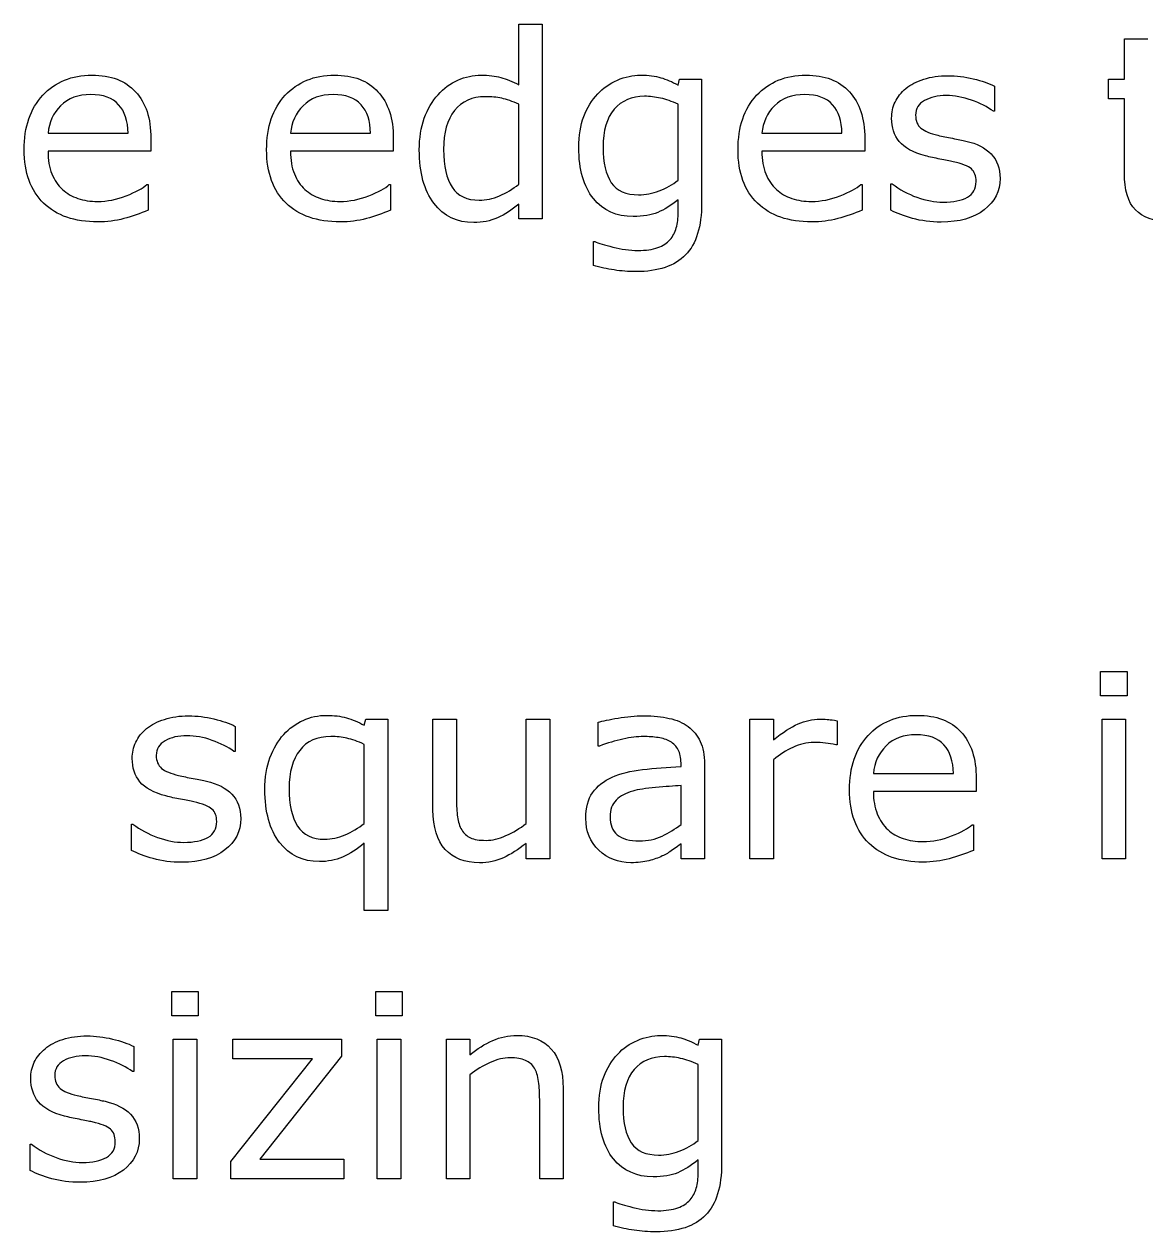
# Model space of a CAD drawing. Extents: x 37 to 222, y 56 to 202.
# Drawn here: x 167.31 to 185.86, y 181.23 to 201.2 of the extents above; entities that cross this region are included whole.
import ezdxf

# ---------------------------------------------------------------- set-up
doc = ezdxf.new("R2010")
doc.units = 0
doc.layers.add('Layer_1', color=7, linetype='CONTINUOUS')

msp = doc.modelspace()

# ---------------------------------------------------------------- linework, layer by layer
at = {"layer": 'Layer_1', "color": 7}
for p, q in [((175.485033, 200.19691), (175.485033, 201.197366)), ((175.485033, 201.197366), (175.873641, 201.197366)), ((175.873641, 201.197366), (175.873641, 197.981025)), ((185.501994, 200.289927), (185.501994, 200.953453)), ((185.501994, 200.953453), (185.8906, 200.953453)), ((178.122588, 200.190708), (178.147396, 200.289927)), ((178.147396, 200.289927), (178.511197, 200.289927)), ((178.511197, 200.289927), (178.511197, 198.24354)), ((185.239477, 199.963333), (185.239477, 200.289927)), ((185.239477, 200.289927), (185.501994, 200.289927)), ((183.356377, 200.172106), (183.356377, 199.756627)), ((175.485033, 198.549466), (175.485033, 199.874449)), ((178.1226, 198.615612), (178.1226, 199.874449)), ((185.501994, 199.963333), (185.239477, 199.963333)), ((185.501994, 198.7355), (185.501994, 199.963333)), ((183.356377, 199.756627), (183.335718, 199.756627)), ((167.700497, 199.392825), (169.023414, 199.392825)), ((169.023414, 199.392825), (169.023414, 199.392825)), ((169.401673, 199.306009), (169.401673, 199.095169)), ((171.710587, 199.392825), (173.033504, 199.392825)), ((173.033504, 199.392825), (173.033504, 199.392825)), ((173.411763, 199.306009), (173.411763, 199.095169)), ((179.507526, 199.392825), (180.830443, 199.392825)), ((180.830443, 199.392825), (180.830443, 199.392825)), ((181.208703, 199.306009), (181.208703, 199.095169)), ((169.401685, 199.095169), (167.700497, 199.095169)), ((169.401673, 199.095169), (169.401685, 199.095169)), ((173.411775, 199.095169), (171.710587, 199.095169)), ((173.411763, 199.095169), (173.411775, 199.095169)), ((181.208714, 199.095169), (179.507526, 199.095169)), ((181.208703, 199.095169), (181.208714, 199.095169)), ((169.335537, 198.545332), (169.356196, 198.545332)), ((169.356196, 198.545332), (169.356196, 198.121585)), ((173.34563, 198.545332), (173.366289, 198.545332)), ((173.366289, 198.545332), (173.366289, 198.121585)), ((175.485033, 198.549464), (175.485033, 198.549466)), ((178.1226, 198.615612), (178.1226, 198.615612)), ((181.142569, 198.545332), (181.163228, 198.545332)), ((181.163228, 198.545332), (181.163228, 198.121585)), ((181.642797, 198.119518), (181.642797, 198.555667)), ((181.642797, 198.555667), (181.663456, 198.555667)), ((183.447337, 198.646617), (183.447337, 198.646617)), ((178.122588, 198.084377), (178.122588, 198.295216)), ((175.485033, 197.981025), (175.485033, 198.222871)), ((178.511197, 198.24354), (178.511206, 198.243541)), ((175.873641, 197.981025), (175.485033, 197.981025)), ((175.873641, 197.981025), (175.873641, 197.981025)), ((176.721135, 197.205877), (176.721135, 197.602752)), ((176.721135, 197.602752), (176.741794, 197.602752)), ((185.109254, 190.093134), (185.109254, 190.496211)), ((185.109254, 190.496211), (185.547468, 190.496211)), ((185.547468, 190.496211), (185.547468, 190.093134)), ((185.547468, 190.093134), (185.109254, 190.093134)), ((185.547468, 190.093134), (185.547468, 190.093134)), ((172.930151, 189.607376), (172.954958, 189.706595)), ((172.954958, 189.706595), (173.31876, 189.706595)), ((173.31876, 189.706595), (173.31876, 186.546064)), ((174.067033, 188.207978), (174.067033, 189.706595)), ((174.067033, 189.706595), (174.455638, 189.706595)), ((174.455638, 189.706595), (174.455638, 188.391946)), ((175.609058, 187.982669), (175.609058, 189.706595)), ((175.609058, 189.706595), (175.997664, 189.706595)), ((175.997664, 189.706595), (175.997664, 187.397692)), ((179.309101, 187.397691), (179.309101, 189.706594)), ((179.309101, 189.706594), (179.697707, 189.706594)), ((179.697707, 189.706594), (179.697707, 189.36553)), ((180.74984, 189.68179), (180.74984, 189.282848)), ((185.134055, 187.397692), (185.134055, 189.706595)), ((185.134055, 189.706595), (185.522661, 189.706595)), ((185.522661, 189.706595), (185.522661, 187.397692)), ((170.796938, 189.588773), (170.796938, 189.173294)), ((176.799694, 189.262176), (176.799694, 189.656984)), ((172.930151, 187.984736), (172.930151, 189.291116)), ((180.749829, 189.282848), (180.72917, 189.282848)), ((180.74984, 189.282848), (180.749829, 189.282848)), ((170.796938, 189.173294), (170.776251, 189.173294)), ((176.820353, 189.262176), (176.799694, 189.262176)), ((178.17014, 188.92318), (178.17014, 188.983125)), ((178.556691, 188.96452), (178.556691, 187.397691)), ((179.697707, 189.036868), (179.697707, 187.397691)), ((181.351343, 188.809492), (182.67426, 188.809492)), ((182.67426, 188.809492), (182.67426, 188.809492)), ((183.052545, 188.722675), (183.052545, 188.511836)), ((178.17014, 187.966132), (178.17014, 188.608987)), ((183.052531, 188.511836), (181.351343, 188.511836)), ((183.052545, 188.511836), (183.052531, 188.511836)), ((169.083358, 187.536184), (169.083358, 187.972334)), ((169.083358, 187.972334), (169.104016, 187.972334)), ((170.887873, 188.063284), (170.887898, 188.063284)), ((172.930151, 187.984736), (172.930151, 187.984736)), ((178.17014, 187.966132), (178.17014, 187.966132)), ((182.986384, 187.961998), (183.007071, 187.961998)), ((183.007071, 187.961998), (183.007071, 187.538252)), ((172.930151, 186.546064), (172.930151, 187.658141)), ((175.609058, 187.397692), (175.609058, 187.654007)), ((178.17014, 187.397692), (178.17014, 187.643672)), ((175.997664, 187.397692), (175.609058, 187.397692)), ((175.997664, 187.397692), (175.997664, 187.397692)), ((178.55668, 187.397692), (178.17014, 187.397692)), ((178.556691, 187.397691), (178.55668, 187.397692)), ((179.697707, 187.397691), (179.309101, 187.397691)), ((185.522661, 187.397692), (185.134055, 187.397692)), ((185.522661, 187.397692), (185.522661, 187.397692)), ((173.318757, 186.546064), (172.930151, 186.546064)), ((173.31876, 186.546064), (173.318757, 186.546064)), ((169.746882, 184.801468), (169.746882, 185.204544)), ((169.746882, 185.204544), (170.1851, 185.204544)), ((170.1851, 185.204544), (170.1851, 184.801468)), ((173.120321, 184.801468), (173.120321, 185.204544)), ((173.120321, 185.204544), (173.558536, 185.204544)), ((173.558536, 185.204544), (173.558536, 184.801468)), ((170.1851, 184.801468), (169.746882, 184.801468)), ((170.1851, 184.801468), (170.1851, 184.801468)), ((173.558536, 184.801468), (173.120321, 184.801468)), ((173.558536, 184.801468), (173.558536, 184.801468)), ((169.118486, 184.297106), (169.118486, 183.881627)), ((169.771684, 182.106025), (169.771684, 184.414928)), ((169.771684, 184.414928), (170.160292, 184.414928)), ((170.160292, 184.414928), (170.160292, 182.106025)), ((170.755606, 184.0904), (170.755606, 184.414928)), ((170.755606, 184.414928), (172.556015, 184.414928)), ((172.556015, 184.414928), (172.556015, 184.137942)), ((173.145123, 182.106025), (173.145123, 184.414928)), ((173.145123, 184.414928), (173.533729, 184.414928)), ((173.533729, 184.414928), (173.533729, 182.106025)), ((174.290279, 182.106025), (174.290279, 184.414928)), ((174.290279, 184.414928), (174.678888, 184.414928)), ((174.678888, 184.414928), (174.678888, 184.158613)), ((178.453316, 184.315707), (178.478124, 184.414925)), ((178.478124, 184.414925), (178.841925, 184.414925)), ((178.841925, 184.414925), (178.841925, 182.368539)), ((170.726667, 182.393346), (172.072323, 184.0904)), ((172.072323, 184.0904), (170.755606, 184.0904)), ((172.556015, 184.137942), (171.204159, 182.434687)), ((178.453328, 182.740612), (178.453328, 183.999449)), ((169.118486, 183.881627), (169.097827, 183.881627)), ((174.678888, 183.829951), (174.678888, 182.106025)), ((176.220913, 183.604641), (176.220913, 182.106025)), ((175.832299, 182.106025), (175.832299, 183.420673)), ((169.209449, 182.771617), (169.209449, 182.771617)), ((178.453328, 182.740612), (178.453328, 182.740612)), ((167.404906, 182.244518), (167.404906, 182.680667)), ((167.404906, 182.680667), (167.425565, 182.680667)), ((170.726667, 182.106025), (170.726667, 182.393346)), ((171.204159, 182.434687), (172.591154, 182.434687)), ((172.591154, 182.434687), (172.591154, 182.106025)), ((178.453316, 182.209375), (178.453316, 182.420215)), ((178.841925, 182.368539), (178.841933, 182.368541)), ((170.160292, 182.106025), (169.771684, 182.106025)), ((170.160292, 182.106025), (170.160292, 182.106025)), ((172.591154, 182.106025), (170.726667, 182.106025)), ((172.591154, 182.106025), (172.591154, 182.106025)), ((173.533729, 182.106025), (173.145123, 182.106025)), ((173.533729, 182.106025), (173.533729, 182.106025)), ((174.678888, 182.106025), (174.290279, 182.106025)), ((176.220907, 182.106025), (175.832299, 182.106025)), ((176.220913, 182.106025), (176.220907, 182.106025)), ((177.051863, 181.330876), (177.051863, 181.727751)), ((177.051863, 181.727751), (177.072521, 181.727751))]:
    msp.add_line(p, q, dxfattribs=at)
for points in [[(167.613669, 200.021211), (167.820374, 200.243075), (168.091847, 200.354007), (168.428089, 200.354007)], [(168.428089, 200.354007), (168.739525, 200.354007), (168.979303, 200.263056), (169.147425, 200.081155)], [(171.623759, 200.021211), (171.830466, 200.243075), (172.101939, 200.354007), (172.438179, 200.354007)], [(172.438179, 200.354007), (172.749616, 200.354007), (172.989395, 200.263056), (173.157515, 200.081155)], [(174.151781, 200.031546), (174.245488, 200.136277), (174.354354, 200.216203), (174.478377, 200.271324)], [(174.478377, 200.271324), (174.603778, 200.326446), (174.733313, 200.354007), (174.866983, 200.354007)], [(174.866983, 200.354007), (174.98825, 200.354007), (175.095737, 200.340915), (175.189444, 200.314733)], [(175.189444, 200.314733), (175.283152, 200.289928), (175.381681, 200.250654), (175.485033, 200.19691)], [(176.791403, 200.043947), (176.880974, 200.141788), (176.98984, 200.21758), (177.117999, 200.271323)], [(177.117999, 200.271323), (177.246156, 200.326445), (177.373624, 200.354005), (177.500404, 200.354005)], [(177.500404, 200.354005), (177.634074, 200.354005), (177.745695, 200.340225), (177.835266, 200.312664)], [(177.835266, 200.312664), (177.926217, 200.286481), (178.021991, 200.245829), (178.122588, 200.190708)], [(179.420701, 200.021211), (179.627406, 200.243075), (179.898879, 200.354007), (180.235121, 200.354007)], [(180.235121, 200.354007), (180.546557, 200.354007), (180.786335, 200.263056), (180.954457, 200.081155)], [(181.890834, 200.134899), (181.968003, 200.199667), (182.065843, 200.250654), (182.184356, 200.287861)], [(182.184356, 200.287861), (182.304244, 200.326446), (182.437913, 200.345739), (182.585363, 200.345739)], [(182.585363, 200.345739), (182.723168, 200.345739), (182.862351, 200.328513), (183.002911, 200.294062)], [(183.002911, 200.294062), (183.144848, 200.260989), (183.26267, 200.220337), (183.356377, 200.172106)], [(169.147425, 200.081155), (169.316924, 199.899254), (169.401673, 199.640872), (169.401673, 199.306009)], [(173.157515, 200.081155), (173.327014, 199.899254), (173.411763, 199.640872), (173.411763, 199.306009)], [(180.954457, 200.081155), (181.123954, 199.899254), (181.208703, 199.640872), (181.208703, 199.306009)], [(181.710999, 199.90959), (181.750962, 199.99365), (181.810906, 200.068753), (181.890834, 200.134899)], [(167.305677, 199.122041), (167.305677, 199.499623), (167.408341, 199.799347), (167.613669, 200.021211)], [(168.40743, 200.033613), (168.199346, 200.033613), (168.033292, 199.97229), (167.909268, 199.849645)], [(168.868384, 199.866181), (168.767786, 199.977802), (168.614135, 200.033613), (168.40743, 200.033613)], [(169.023414, 199.392825), (169.022097, 199.596775), (168.97042, 199.75456), (168.868384, 199.866181)], [(171.315767, 199.122041), (171.315767, 199.499623), (171.418431, 199.799347), (171.623759, 200.021211)], [(172.41752, 200.033613), (172.209437, 200.033613), (172.043384, 199.97229), (171.919361, 199.849645)], [(172.878473, 199.866181), (172.777878, 199.977802), (172.624227, 200.033613), (172.41752, 200.033613)], [(173.033504, 199.392825), (173.032187, 199.596775), (172.98051, 199.75456), (172.878473, 199.866181)], [(173.924406, 199.640872), (173.980905, 199.793834), (174.056697, 199.924059), (174.151781, 200.031546)], [(174.93313, 199.998471), (174.7154, 199.998471), (174.545901, 199.922679), (174.424634, 199.771095)], [(175.203914, 199.971601), (175.121232, 199.989515), (175.030971, 199.998471), (174.93313, 199.998471)], [(175.485033, 199.874449), (175.380302, 199.921303), (175.286596, 199.953687), (175.203914, 199.971601)], [(176.561959, 199.66981), (176.618458, 199.814504), (176.694939, 199.939216), (176.791403, 200.043947)], [(177.568629, 200.004674), (177.355032, 200.004674), (177.186911, 199.933016), (177.064266, 199.7897)], [(177.833212, 199.973668), (177.745017, 199.994339), (177.656823, 200.004674), (177.568629, 200.004674)], [(178.1226, 199.874449), (178.019246, 199.921303), (177.922784, 199.954376), (177.833212, 199.973668)], [(179.112709, 199.122041), (179.112709, 199.499623), (179.215373, 199.799347), (179.420701, 200.021211)], [(180.214462, 200.033613), (180.006378, 200.033613), (179.840324, 199.97229), (179.7163, 199.849645)], [(180.675415, 199.866181), (180.574818, 199.977802), (180.421167, 200.033613), (180.214462, 200.033613)], [(180.830443, 199.392825), (180.829126, 199.596775), (180.77745, 199.75456), (180.675415, 199.866181)], [(181.653121, 199.640872), (181.653121, 199.735957), (181.672413, 199.825529), (181.710999, 199.90959)], [(182.196768, 199.934394), (182.098927, 199.880651), (182.050007, 199.800035), (182.050007, 199.692548)], [(182.556438, 200.017076), (182.414499, 200.017076), (182.294609, 199.989516), (182.196768, 199.934394)], [(182.973983, 199.940595), (182.832044, 199.991583), (182.692862, 200.017076), (182.556438, 200.017076)], [(183.335718, 199.756627), (183.236498, 199.829663), (183.11592, 199.890986), (182.973983, 199.940595)], [(167.909268, 199.849645), (167.786624, 199.726999), (167.717033, 199.574726), (167.700497, 199.392825)], [(171.919361, 199.849645), (171.796715, 199.726999), (171.727123, 199.574726), (171.710587, 199.392825)], [(174.424634, 199.771095), (174.303366, 199.619511), (174.242733, 199.404537), (174.242733, 199.126173)], [(176.479276, 199.157179), (176.479276, 199.355617), (176.506837, 199.526494), (176.561959, 199.66981)], [(177.064266, 199.7897), (176.94162, 199.646384), (176.880297, 199.4383), (176.880297, 199.165449)], [(179.7163, 199.849645), (179.593654, 199.726999), (179.524063, 199.574726), (179.507526, 199.392825)], [(182.050007, 199.692548), (182.050007, 199.597464), (182.079635, 199.525806), (182.13889, 199.477574)], [(173.841723, 199.117907), (173.841723, 199.313588), (173.869284, 199.48791), (173.924406, 199.640872)], [(181.779212, 199.256399), (181.695151, 199.36113), (181.653121, 199.489288), (181.653121, 199.640872)], [(182.13889, 199.477574), (182.196768, 199.429343), (182.290475, 199.390069), (182.420012, 199.359752)], [(182.420012, 199.359752), (182.49167, 199.343216), (182.571596, 199.326679), (182.65979, 199.310143)], [(182.65979, 199.310143), (182.749362, 199.293606), (182.823776, 199.278448), (182.883031, 199.264668)], [(182.883031, 199.264668), (183.063554, 199.223326), (183.202735, 199.152357), (183.300576, 199.051761)], [(167.628138, 198.23734), (167.413164, 198.445424), (167.305677, 198.740324), (167.305677, 199.122041)], [(167.700497, 199.095169), (167.700497, 198.953231), (167.721857, 198.829207), (167.764576, 198.723098)], [(171.638228, 198.23734), (171.423254, 198.445424), (171.315767, 198.740324), (171.315767, 199.122041)], [(171.710587, 199.095169), (171.710587, 198.953231), (171.731947, 198.829207), (171.774666, 198.723098)], [(174.083568, 198.235273), (173.922338, 198.447491), (173.841723, 198.741702), (173.841723, 199.117907)], [(174.242733, 199.126173), (174.242733, 198.851944), (174.289585, 198.643171), (174.383291, 198.499855)], [(176.721124, 198.31382), (176.559892, 198.513635), (176.479276, 198.794755), (176.479276, 199.157179)], [(176.880297, 199.165449), (176.880297, 198.906378), (176.925772, 198.710007), (177.016723, 198.576338)], [(179.43517, 198.23734), (179.220196, 198.445424), (179.112709, 198.740324), (179.112709, 199.122041)], [(179.507526, 199.095169), (179.507526, 198.953231), (179.528886, 198.829207), (179.571605, 198.723098)], [(182.211226, 199.020755), (182.008655, 199.074498), (181.86465, 199.153046), (181.779212, 199.256399)], [(182.453071, 198.967011), (182.364877, 198.983548), (182.284262, 199.001462), (182.211226, 199.020755)], [(182.670114, 198.923603), (182.614992, 198.936006), (182.542645, 198.950475), (182.453071, 198.967011)], [(182.971903, 198.803714), (182.919537, 198.850567), (182.818941, 198.89053), (182.670114, 198.923603)], [(183.300576, 199.051761), (183.398417, 198.949786), (183.447337, 198.814738), (183.447337, 198.646617)], [(167.764576, 198.723098), (167.807295, 198.618368), (167.865861, 198.53224), (167.940273, 198.464716)], [(171.774666, 198.723098), (171.817385, 198.618368), (171.875951, 198.53224), (171.950366, 198.464716)], [(179.571605, 198.723098), (179.614324, 198.618368), (179.672891, 198.53224), (179.747305, 198.464716)], [(183.050451, 198.597008), (183.050451, 198.687959), (183.024268, 198.75686), (182.971903, 198.803714)], [(185.685961, 198.125718), (185.563316, 198.252498), (185.501994, 198.455759), (185.501994, 198.7355)], [(167.940273, 198.464716), (168.011931, 198.398571), (168.096681, 198.348961), (168.194522, 198.315888)], [(168.994475, 198.359297), (169.154327, 198.422686), (169.268015, 198.484698), (169.335537, 198.545332)], [(171.950366, 198.464716), (172.022024, 198.398571), (172.106773, 198.348961), (172.204614, 198.315888)], [(173.004565, 198.359297), (173.164417, 198.422686), (173.278106, 198.484698), (173.34563, 198.545332)], [(174.383291, 198.499855), (174.476998, 198.357917), (174.627204, 198.286948), (174.833909, 198.286948)], [(175.168774, 198.359295), (175.281773, 198.408905), (175.387192, 198.472294), (175.485033, 198.549464)], [(177.016723, 198.576338), (177.107674, 198.442668), (177.258569, 198.375833), (177.469408, 198.375833)], [(177.808407, 198.439912), (177.922785, 198.484009), (178.027515, 198.542576), (178.1226, 198.615612)], [(179.747305, 198.464716), (179.818963, 198.398571), (179.903713, 198.348961), (180.001553, 198.315888)], [(180.801504, 198.359297), (180.961356, 198.422686), (181.075045, 198.484698), (181.142569, 198.545332)], [(181.663456, 198.555667), (181.786102, 198.463338), (181.922528, 198.389613), (182.072734, 198.334492)], [(182.905758, 198.336559), (183.00222, 198.39168), (183.050451, 198.478497), (183.050451, 198.597008)], [(183.447337, 198.646617), (183.447337, 198.435778), (183.359832, 198.262834), (183.184823, 198.127786)], [(168.194522, 198.315888), (168.293741, 198.282815), (168.402607, 198.266279), (168.521118, 198.266279)], [(168.521118, 198.266279), (168.678214, 198.266279), (168.835999, 198.297285), (168.994475, 198.359297)], [(172.204614, 198.315888), (172.303832, 198.282815), (172.412697, 198.266279), (172.531207, 198.266279)], [(172.531207, 198.266279), (172.688306, 198.266279), (172.846091, 198.297285), (173.004565, 198.359297)], [(174.833909, 198.286948), (174.944153, 198.286948), (175.055775, 198.311064), (175.168774, 198.359295)], [(177.378447, 198.016164), (177.102839, 198.016164), (176.883731, 198.115382), (176.721124, 198.31382)], [(177.469408, 198.375833), (177.582408, 198.375833), (177.695408, 198.397193), (177.808407, 198.439912)], [(178.122588, 198.295216), (178.005455, 198.20151), (177.893145, 198.13123), (177.785657, 198.084377)], [(180.001553, 198.315888), (180.100772, 198.282815), (180.209637, 198.266279), (180.328149, 198.266279)], [(180.328149, 198.266279), (180.485246, 198.266279), (180.64303, 198.297285), (180.801504, 198.359297)], [(182.072734, 198.334492), (182.222941, 198.280748), (182.366945, 198.253877), (182.504749, 198.253877)], [(182.504749, 198.253877), (182.675625, 198.253877), (182.809295, 198.281437), (182.905758, 198.336559)], [(168.525241, 197.927282), (168.142147, 197.927282), (167.843113, 198.030634), (167.628138, 198.23734)], [(169.356196, 198.121585), (169.225283, 198.066463), (169.091614, 198.020299), (168.955189, 197.983092)], [(172.535331, 197.927282), (172.152237, 197.927282), (171.853202, 198.030634), (171.638228, 198.23734)], [(173.366289, 198.121585), (173.235375, 198.066463), (173.101706, 198.020299), (172.965279, 197.983092)], [(174.740892, 197.916946), (174.465285, 197.916946), (174.246177, 198.023055), (174.083568, 198.235273)], [(175.485033, 198.222871), (175.373412, 198.126408), (175.256968, 198.051305), (175.135701, 197.997562)], [(177.785657, 198.084377), (177.679548, 198.038901), (177.543811, 198.016164), (177.378447, 198.016164)], [(178.091581, 197.830128), (178.112253, 197.905921), (178.122588, 197.99067), (178.122588, 198.084377)], [(178.511206, 198.243541), (178.511206, 197.852178), (178.422323, 197.564857), (178.244556, 197.381578)], [(180.332273, 197.927282), (179.949177, 197.927282), (179.650143, 198.030634), (179.43517, 198.23734)], [(181.163228, 198.121585), (181.032315, 198.066463), (180.898645, 198.020299), (180.762219, 197.983092)], [(182.000398, 197.985159), (181.858461, 198.0265), (181.739261, 198.071287), (181.642797, 198.119518)], [(183.184823, 198.127786), (183.01119, 197.992738), (182.773478, 197.925215), (182.471687, 197.925215)], [(186.223396, 197.935549), (185.987752, 197.935549), (185.808607, 197.998939), (185.685961, 198.125718)], [(168.955189, 197.983092), (168.818763, 197.945885), (168.675447, 197.927282), (168.525241, 197.927282)], [(172.965279, 197.983092), (172.828853, 197.945885), (172.685537, 197.927282), (172.535331, 197.927282)], [(175.135701, 197.997562), (175.014434, 197.943818), (174.882831, 197.916946), (174.740892, 197.916946)], [(180.762219, 197.983092), (180.625794, 197.945885), (180.482479, 197.927282), (180.332273, 197.927282)], [(182.471687, 197.925215), (182.30081, 197.925215), (182.143714, 197.945196), (182.000398, 197.985159)], [(177.988228, 197.635825), (178.03646, 197.689569), (178.070911, 197.754336), (178.091581, 197.830128)], [(176.741794, 197.602752), (176.805183, 197.577947), (176.905779, 197.547631), (177.043582, 197.511802)], [(177.043582, 197.511802), (177.181388, 197.474595), (177.319192, 197.455991), (177.456996, 197.455991)], [(177.456996, 197.455991), (177.589286, 197.455991), (177.69884, 197.471838), (177.785657, 197.503533)], [(177.785657, 197.503533), (177.872473, 197.535228), (177.939996, 197.579325), (177.988228, 197.635825)], [(178.244556, 197.381578), (178.066788, 197.198299), (177.793247, 197.10666), (177.423933, 197.10666)], [(177.064266, 197.13353), (176.94851, 197.150066), (176.834133, 197.174182), (176.721135, 197.205877)], [(177.423933, 197.10666), (177.301287, 197.10666), (177.181398, 197.115617), (177.064266, 197.13353)], [(169.331392, 189.551565), (169.408562, 189.616333), (169.506403, 189.667321), (169.624914, 189.704528)], [(169.624914, 189.704528), (169.744804, 189.743113), (169.878474, 189.762405), (170.025924, 189.762405)], [(170.025924, 189.762405), (170.163727, 189.762405), (170.302909, 189.74518), (170.443469, 189.710729)], [(170.443469, 189.710729), (170.585408, 189.677656), (170.703231, 189.637004), (170.796938, 189.588773)], [(171.598965, 189.454414), (171.689916, 189.55501), (171.796715, 189.63287), (171.919361, 189.687991)], [(171.919361, 189.687991), (172.042005, 189.743113), (172.171541, 189.770673), (172.307967, 189.770673)], [(172.307967, 189.770673), (172.43199, 189.770673), (172.541544, 189.756893), (172.636629, 189.729332)], [(172.636629, 189.729332), (172.733092, 189.701772), (172.830933, 189.661119), (172.930151, 189.607376)], [(176.799694, 189.656984), (176.875486, 189.677655), (176.98504, 189.700392), (177.128356, 189.725197)], [(177.128356, 189.725197), (177.271672, 189.750002), (177.412921, 189.762404), (177.552102, 189.762404)], [(177.552102, 189.762404), (177.714711, 189.762404), (177.85596, 189.748624), (177.97585, 189.721063)], [(177.97585, 189.721063), (178.097117, 189.69488), (178.201848, 189.649405), (178.290042, 189.584637)], [(180.104917, 189.628046), (180.223428, 189.680412), (180.344007, 189.706594), (180.466653, 189.706594)], [(180.466653, 189.706594), (180.534177, 189.706594), (180.583098, 189.704528), (180.613414, 189.700394)], [(180.613414, 189.700394), (180.64373, 189.697638), (180.689206, 189.691436), (180.74984, 189.68179)], [(181.26454, 189.437877), (181.471245, 189.659741), (181.742719, 189.770673), (182.07896, 189.770673)], [(182.07896, 189.770673), (182.390396, 189.770673), (182.630175, 189.679723), (182.798297, 189.497822)], [(169.15156, 189.326256), (169.191522, 189.410316), (169.251466, 189.48542), (169.331392, 189.551565)], [(178.290042, 189.584637), (178.376858, 189.521247), (178.443003, 189.439254), (178.488478, 189.338657)], [(179.697707, 189.36553), (179.852047, 189.489553), (179.987784, 189.577059), (180.104917, 189.628046)], [(182.798297, 189.497822), (182.967796, 189.315921), (183.052545, 189.057539), (183.052545, 188.722675)], [(169.093682, 189.057539), (169.093682, 189.152623), (169.112974, 189.242196), (169.15156, 189.326256)], [(169.637304, 189.351061), (169.539463, 189.297317), (169.490542, 189.216702), (169.490542, 189.109215)], [(169.99697, 189.433743), (169.855033, 189.433743), (169.735144, 189.406182), (169.637304, 189.351061)], [(170.414515, 189.357262), (170.272578, 189.408249), (170.133397, 189.433743), (169.99697, 189.433743)], [(170.776251, 189.173294), (170.677033, 189.24633), (170.556454, 189.307653), (170.414515, 189.357262)], [(171.37159, 189.069941), (171.429468, 189.222903), (171.50526, 189.351061), (171.598965, 189.454414)], [(172.37618, 189.421341), (172.151559, 189.421341), (171.980682, 189.34486), (171.863549, 189.191898)], [(172.644898, 189.392402), (172.562214, 189.411695), (172.472642, 189.421341), (172.37618, 189.421341)], [(172.930151, 189.291116), (172.822664, 189.339348), (172.72758, 189.373109), (172.644898, 189.392402)], [(177.208959, 189.377931), (177.083558, 189.351749), (176.954023, 189.313164), (176.820353, 189.262176)], [(177.550024, 189.419273), (177.44805, 189.419273), (177.334362, 189.405492), (177.208959, 189.377931)], [(177.791869, 189.402737), (177.7147, 189.413761), (177.634085, 189.419273), (177.550024, 189.419273)], [(177.990308, 189.338658), (177.935186, 189.370353), (177.86904, 189.391713), (177.791869, 189.402737)], [(178.1226, 189.202233), (178.092282, 189.26011), (178.048184, 189.305586), (177.990308, 189.338658)], [(178.488478, 189.338657), (178.533954, 189.238061), (178.556691, 189.113348), (178.556691, 188.96452)], [(180.367435, 189.322122), (180.247545, 189.322122), (180.13179, 189.29525), (180.020169, 189.241507)], [(180.55967, 189.311787), (180.505928, 189.318677), (180.441849, 189.322122), (180.367435, 189.322122)], [(180.72917, 189.282848), (180.671292, 189.296628), (180.614792, 189.306274), (180.55967, 189.311787)], [(180.956548, 188.538707), (180.956548, 188.91629), (181.059212, 189.216013), (181.26454, 189.437877)], [(182.058276, 189.45028), (181.850192, 189.45028), (181.684138, 189.388957), (181.560114, 189.266312)], [(182.51923, 189.282848), (182.418633, 189.394469), (182.264981, 189.45028), (182.058276, 189.45028)], [(182.67426, 188.809492), (182.672943, 189.013442), (182.621266, 189.171227), (182.51923, 189.282848)], [(169.490542, 189.109215), (169.490542, 189.014131), (169.52017, 188.942473), (169.579425, 188.894241)], [(171.863549, 189.191898), (171.746415, 189.040313), (171.687848, 188.830851), (171.687848, 188.563512)], [(178.17014, 188.983125), (178.17014, 189.071319), (178.154293, 189.144355), (178.1226, 189.202233)], [(180.020169, 189.241507), (179.908548, 189.189141), (179.801061, 189.120928), (179.697707, 189.036868)], [(181.560114, 189.266312), (181.43747, 189.143666), (181.36788, 188.991393), (181.351343, 188.809492)], [(169.219773, 188.673066), (169.135712, 188.777797), (169.093682, 188.905954), (169.093682, 189.057539)], [(169.579425, 188.894241), (169.637304, 188.84601), (169.73101, 188.806736), (169.860544, 188.776419)], [(171.286839, 188.544908), (171.286839, 188.743346), (171.315089, 188.918357), (171.37159, 189.069941)], [(177.535555, 188.873571), (177.732614, 188.895619), (177.944142, 188.912156), (178.17014, 188.92318)], [(169.860544, 188.776419), (169.932202, 188.759883), (170.012129, 188.743346), (170.100323, 188.726809)], [(170.100323, 188.726809), (170.189897, 188.710273), (170.264311, 188.695115), (170.323566, 188.681334)], [(170.323566, 188.681334), (170.504089, 188.639993), (170.643271, 188.569024), (170.741111, 188.468427)], [(176.706665, 188.491165), (176.782457, 188.60003), (176.889943, 188.685468), (177.029124, 188.74748)], [(177.029124, 188.74748), (177.169684, 188.809492), (177.338494, 188.851522), (177.535555, 188.873571)], [(169.651787, 188.437422), (169.449216, 188.491165), (169.305211, 188.569713), (169.219773, 188.673066)], [(171.530752, 187.668476), (171.368143, 187.880694), (171.286839, 188.172838), (171.286839, 188.544908)], [(171.687848, 188.563512), (171.687848, 188.293416), (171.734702, 188.085333), (171.828409, 187.939261)], [(176.595044, 188.067418), (176.595044, 188.242429), (176.632251, 188.383678), (176.706665, 188.491165)], [(177.37019, 188.518037), (177.258569, 188.486342), (177.168308, 188.436732), (177.099406, 188.369209)], [(177.750529, 188.577981), (177.590677, 188.564202), (177.463897, 188.54422), (177.37019, 188.518037)], [(178.17014, 188.608987), (178.051629, 188.602097), (177.911759, 188.591762), (177.750529, 188.577981)], [(181.27901, 187.654007), (181.064035, 187.862091), (180.956548, 188.156991), (180.956548, 188.538707)], [(181.351343, 188.511836), (181.351343, 188.369898), (181.372703, 188.245874), (181.415422, 188.139765)], [(169.893632, 188.383678), (169.805437, 188.400214), (169.724823, 188.418129), (169.651787, 188.437422)], [(170.110672, 188.34027), (170.055552, 188.352673), (169.983206, 188.367142), (169.893632, 188.383678)], [(170.412464, 188.220381), (170.360098, 188.267234), (170.259501, 188.307197), (170.110672, 188.34027)], [(170.741111, 188.468427), (170.838952, 188.366453), (170.887873, 188.231405), (170.887873, 188.063284)], [(174.455638, 188.391946), (174.455638, 188.274813), (174.461151, 188.174216), (174.472177, 188.090156)], [(177.099406, 188.369209), (177.030504, 188.303063), (176.996053, 188.211423), (176.996053, 188.09429)], [(170.491012, 188.013675), (170.491012, 188.104625), (170.464829, 188.173527), (170.412464, 188.220381)], [(174.269603, 187.554788), (174.134556, 187.703616), (174.067033, 187.921346), (174.067033, 188.207978)], [(174.472177, 188.090156), (174.483202, 188.007474), (174.506628, 187.936505), (174.542456, 187.877249)], [(176.996053, 188.09429), (176.996053, 187.961998), (177.036016, 187.862091), (177.115941, 187.794567)], [(181.415422, 188.139765), (181.458141, 188.035034), (181.516708, 187.948907), (181.591122, 187.881383)], [(169.104016, 187.972334), (169.226663, 187.880005), (169.363089, 187.80628), (169.513295, 187.751158)], [(170.346319, 187.753225), (170.442781, 187.808347), (170.491012, 187.895163), (170.491012, 188.013675)], [(170.887898, 188.063284), (170.887898, 187.852444), (170.800392, 187.679501), (170.625381, 187.544453)], [(171.828409, 187.939261), (171.923494, 187.794567), (172.072322, 187.72222), (172.274893, 187.72222)], [(172.61389, 187.794567), (172.72689, 187.844176), (172.83231, 187.907566), (172.930151, 187.984736)], [(175.274193, 187.782164), (175.394083, 187.83453), (175.505705, 187.901365), (175.609058, 187.982669)], [(176.812084, 187.540319), (176.66739, 187.678123), (176.595044, 187.853822), (176.595044, 188.067418)], [(177.855948, 187.773896), (177.968948, 187.82764), (178.073678, 187.891718), (178.17014, 187.966132)], [(181.591122, 187.881383), (181.662778, 187.815237), (181.747527, 187.765628), (181.845368, 187.732555)], [(182.645321, 187.775963), (182.805173, 187.839353), (182.918861, 187.901365), (182.986384, 187.961998)], [(169.513295, 187.751158), (169.663501, 187.697415), (169.807506, 187.670543), (169.94531, 187.670543)], [(169.94531, 187.670543), (170.116186, 187.670543), (170.249856, 187.698104), (170.346319, 187.753225)], [(172.274893, 187.72222), (172.387893, 187.72222), (172.500892, 187.746335), (172.61389, 187.794567)], [(174.542456, 187.877249), (174.579662, 187.816615), (174.627893, 187.772518), (174.687148, 187.744957)], [(174.687148, 187.744957), (174.746405, 187.717397), (174.832533, 187.703616), (174.945531, 187.703616)], [(174.945531, 187.703616), (175.046128, 187.703616), (175.155682, 187.729799), (175.274193, 187.782164)], [(177.115941, 187.794567), (177.195869, 187.728421), (177.317825, 187.695348), (177.481811, 187.695348)], [(177.481811, 187.695348), (177.618238, 187.695348), (177.74295, 187.721531), (177.855948, 187.773896)], [(181.845368, 187.732555), (181.944588, 187.699482), (182.053453, 187.682946), (182.171964, 187.682946)], [(182.171964, 187.682946), (182.32906, 187.682946), (182.486846, 187.713951), (182.645321, 187.775963)], [(169.440959, 187.401826), (169.29902, 187.443167), (169.179819, 187.487953), (169.083358, 187.536184)], [(170.625381, 187.544453), (170.451748, 187.409405), (170.214037, 187.341881), (169.912247, 187.341881)], [(172.188076, 187.352216), (171.913846, 187.352216), (171.694738, 187.457636), (171.530752, 187.668476)], [(172.930151, 187.658141), (172.810261, 187.554788), (172.691061, 187.477618), (172.57255, 187.426631)], [(174.835978, 187.333613), (174.593444, 187.333613), (174.404652, 187.407338), (174.269603, 187.554788)], [(175.609058, 187.654007), (175.478145, 187.550654), (175.352743, 187.471417), (175.232853, 187.416295)], [(177.341251, 187.333613), (177.133166, 187.333613), (176.956777, 187.402515), (176.812084, 187.540319)], [(178.029582, 187.544453), (177.971704, 187.503112), (177.915204, 187.470039), (177.860082, 187.445234)], [(178.17014, 187.643672), (178.13569, 187.620245), (178.088838, 187.587172), (178.029582, 187.544453)], [(182.176112, 187.343948), (181.793018, 187.343948), (181.493984, 187.447301), (181.27901, 187.654007)], [(183.007071, 187.538252), (182.876155, 187.48313), (182.742485, 187.436966), (182.606061, 187.399759)], [(169.912247, 187.341881), (169.741371, 187.341881), (169.584275, 187.361863), (169.440959, 187.401826)], [(172.57255, 187.426631), (172.454039, 187.377021), (172.325881, 187.352216), (172.188076, 187.352216)], [(175.232853, 187.416295), (175.112963, 187.361174), (174.980671, 187.333613), (174.835978, 187.333613)], [(177.636839, 187.366686), (177.55278, 187.344637), (177.45425, 187.333613), (177.341251, 187.333613)], [(177.860082, 187.445234), (177.795314, 187.413539), (177.7209, 187.387356), (177.636839, 187.366686)], [(182.606061, 187.399759), (182.469635, 187.362552), (182.326319, 187.343948), (182.176112, 187.343948)], [(167.652943, 184.259899), (167.730112, 184.324667), (167.827952, 184.375654), (167.946465, 184.412861)], [(167.946465, 184.412861), (168.066353, 184.451446), (168.200023, 184.470739), (168.347475, 184.470739)], [(168.347475, 184.470739), (168.485278, 184.470739), (168.62446, 184.453513), (168.76502, 184.419062)], [(168.76502, 184.419062), (168.906957, 184.385989), (169.024779, 184.345337), (169.118486, 184.297106)], [(174.678888, 184.158613), (174.800155, 184.25921), (174.925556, 184.337758), (175.055093, 184.394257)], [(175.055093, 184.394257), (175.184627, 184.450757), (175.317607, 184.479007), (175.454033, 184.479007)], [(175.454033, 184.479007), (175.703458, 184.479007), (175.893627, 184.403904), (176.02454, 184.253698)], [(177.12213, 184.168945), (177.211704, 184.266786), (177.320569, 184.342578), (177.448726, 184.396322)], [(177.448726, 184.396322), (177.576884, 184.451443), (177.704352, 184.479004), (177.831132, 184.479004)], [(177.831132, 184.479004), (177.964802, 184.479004), (178.076423, 184.465224), (178.165994, 184.437663)], [(178.165994, 184.437663), (178.256945, 184.41148), (178.352719, 184.370828), (178.453316, 184.315707)], [(167.473108, 184.03459), (167.513071, 184.11865), (167.573015, 184.193753), (167.652943, 184.259899)], [(168.318547, 184.142076), (168.176608, 184.142076), (168.056718, 184.114516), (167.958877, 184.059394)], [(168.736092, 184.065595), (168.594153, 184.116583), (168.454971, 184.142076), (168.318547, 184.142076)], [(175.34448, 184.109004), (175.23837, 184.109004), (175.127438, 184.082821), (175.011684, 184.030455)], [(175.59666, 184.065595), (175.531892, 184.094534), (175.447832, 184.109004), (175.34448, 184.109004)], [(176.02454, 184.253698), (176.155455, 184.103491), (176.220913, 183.887139), (176.220913, 183.604641)], [(176.892689, 183.794808), (176.949188, 183.939502), (177.025669, 184.064215), (177.12213, 184.168945)], [(177.899356, 184.129674), (177.685761, 184.129674), (177.51764, 184.058016), (177.394994, 183.9147)], [(178.16394, 184.098668), (178.075745, 184.119339), (177.987551, 184.129674), (177.899356, 184.129674)], [(178.453328, 183.999449), (178.349974, 184.046303), (178.253511, 184.079376), (178.16394, 184.098668)], [(167.41523, 183.765872), (167.41523, 183.860957), (167.434522, 183.950529), (167.473108, 184.03459)], [(167.958877, 184.059394), (167.861036, 184.005651), (167.812116, 183.925035), (167.812116, 183.817548)], [(169.097827, 183.881627), (168.998607, 183.954663), (168.878029, 184.015986), (168.736092, 184.065595)], [(175.011684, 184.030455), (174.895928, 183.97809), (174.784996, 183.911255), (174.678888, 183.829951)], [(175.745487, 183.937438), (175.711037, 183.995315), (175.661428, 184.038035), (175.59666, 184.065595)], [(175.8137, 183.71833), (175.801301, 183.812036), (175.778564, 183.885072), (175.745487, 183.937438)], [(177.394994, 183.9147), (177.27235, 183.771384), (177.211028, 183.5633), (177.211028, 183.290449)], [(167.541321, 183.381399), (167.45726, 183.48613), (167.41523, 183.614288), (167.41523, 183.765872)], [(167.812116, 183.817548), (167.812116, 183.722464), (167.841744, 183.650806), (167.900999, 183.602574)], [(175.832299, 183.420673), (175.832299, 183.526782), (175.826099, 183.626001), (175.8137, 183.71833)], [(176.810007, 183.282178), (176.810007, 183.480615), (176.837568, 183.651492), (176.892689, 183.794808)], [(167.900999, 183.602574), (167.958877, 183.554343), (168.052584, 183.515069), (168.182121, 183.484752)], [(167.973335, 183.145755), (167.770764, 183.199498), (167.626759, 183.278046), (167.541321, 183.381399)], [(168.182121, 183.484752), (168.253779, 183.468216), (168.333705, 183.451679), (168.421899, 183.435143)], [(168.421899, 183.435143), (168.511471, 183.418606), (168.585885, 183.403448), (168.64514, 183.389668)], [(168.64514, 183.389668), (168.825664, 183.348326), (168.964847, 183.277357), (169.062688, 183.176761)], [(177.211028, 183.290449), (177.211028, 183.031378), (177.256502, 182.835007), (177.347451, 182.701338)], [(168.215183, 183.092011), (168.126989, 183.108548), (168.046373, 183.126462), (167.973335, 183.145755)], [(168.432223, 183.048603), (168.377101, 183.061006), (168.304755, 183.075475), (168.215183, 183.092011)], [(169.062688, 183.176761), (169.160529, 183.074786), (169.209449, 182.939738), (169.209449, 182.771617)], [(177.051851, 182.438818), (176.890622, 182.638634), (176.810007, 182.919754), (176.810007, 183.282178)], [(168.734012, 182.928714), (168.681646, 182.975567), (168.58105, 183.01553), (168.432223, 183.048603)], [(168.812563, 182.722008), (168.812563, 182.812959), (168.786379, 182.88186), (168.734012, 182.928714)], [(168.667867, 182.461559), (168.764331, 182.51668), (168.812563, 182.603497), (168.812563, 182.722008)], [(169.209449, 182.771617), (169.209449, 182.560778), (169.121943, 182.387834), (168.946932, 182.252786)], [(177.347451, 182.701338), (177.438402, 182.567668), (177.589298, 182.500833), (177.800138, 182.500833)], [(178.139135, 182.564912), (178.253512, 182.609009), (178.358243, 182.667576), (178.453328, 182.740612)], [(167.425565, 182.680667), (167.548211, 182.588338), (167.684637, 182.514613), (167.834843, 182.459492)], [(177.800138, 182.500833), (177.913136, 182.500833), (178.026135, 182.522193), (178.139135, 182.564912)], [(167.834843, 182.459492), (167.98505, 182.405748), (168.129054, 182.378877), (168.266858, 182.378877)], [(168.266858, 182.378877), (168.437734, 182.378877), (168.571404, 182.406437), (168.667867, 182.461559)], [(177.709175, 182.141162), (177.433568, 182.141162), (177.21446, 182.240381), (177.051851, 182.438818)], [(178.453316, 182.420215), (178.336183, 182.326508), (178.223872, 182.256228), (178.116385, 182.209375)], [(178.841933, 182.368541), (178.841933, 181.977178), (178.75305, 181.689858), (178.575284, 181.506579)], [(167.762507, 182.110159), (167.62057, 182.1515), (167.50137, 182.196287), (167.404906, 182.244518)], [(168.233796, 182.050215), (168.062919, 182.050215), (167.905823, 182.070196), (167.762507, 182.110159)], [(168.946932, 182.252786), (168.773299, 182.117738), (168.535587, 182.050215), (168.233796, 182.050215)], [(178.116385, 182.209375), (178.010277, 182.1639), (177.874541, 182.141162), (177.709175, 182.141162)], [(178.422311, 181.955127), (178.442981, 182.030919), (178.453316, 182.115669), (178.453316, 182.209375)], [(178.318959, 181.760825), (178.367189, 181.814568), (178.401639, 181.879335), (178.422311, 181.955127)], [(177.072521, 181.727751), (177.135912, 181.702946), (177.236509, 181.672628), (177.374313, 181.636799)], [(178.116385, 181.628533), (178.203202, 181.660227), (178.270727, 181.704324), (178.318959, 181.760825)], [(177.374313, 181.636799), (177.512116, 181.599593), (177.64992, 181.58099), (177.787723, 181.58099)], [(178.575284, 181.506579), (178.397518, 181.3233), (178.123978, 181.231661), (177.754664, 181.231661)], [(177.787723, 181.58099), (177.920016, 181.58099), (178.02957, 181.596838), (178.116385, 181.628533)], [(177.394994, 181.258528), (177.27924, 181.275067), (177.164863, 181.299183), (177.051863, 181.330876)], [(177.754664, 181.231661), (177.632018, 181.231661), (177.512128, 181.240617), (177.394994, 181.258528)]]:
    msp.add_open_spline(points, degree=3, dxfattribs=at)

doc.saveas('drawing.dxf')
